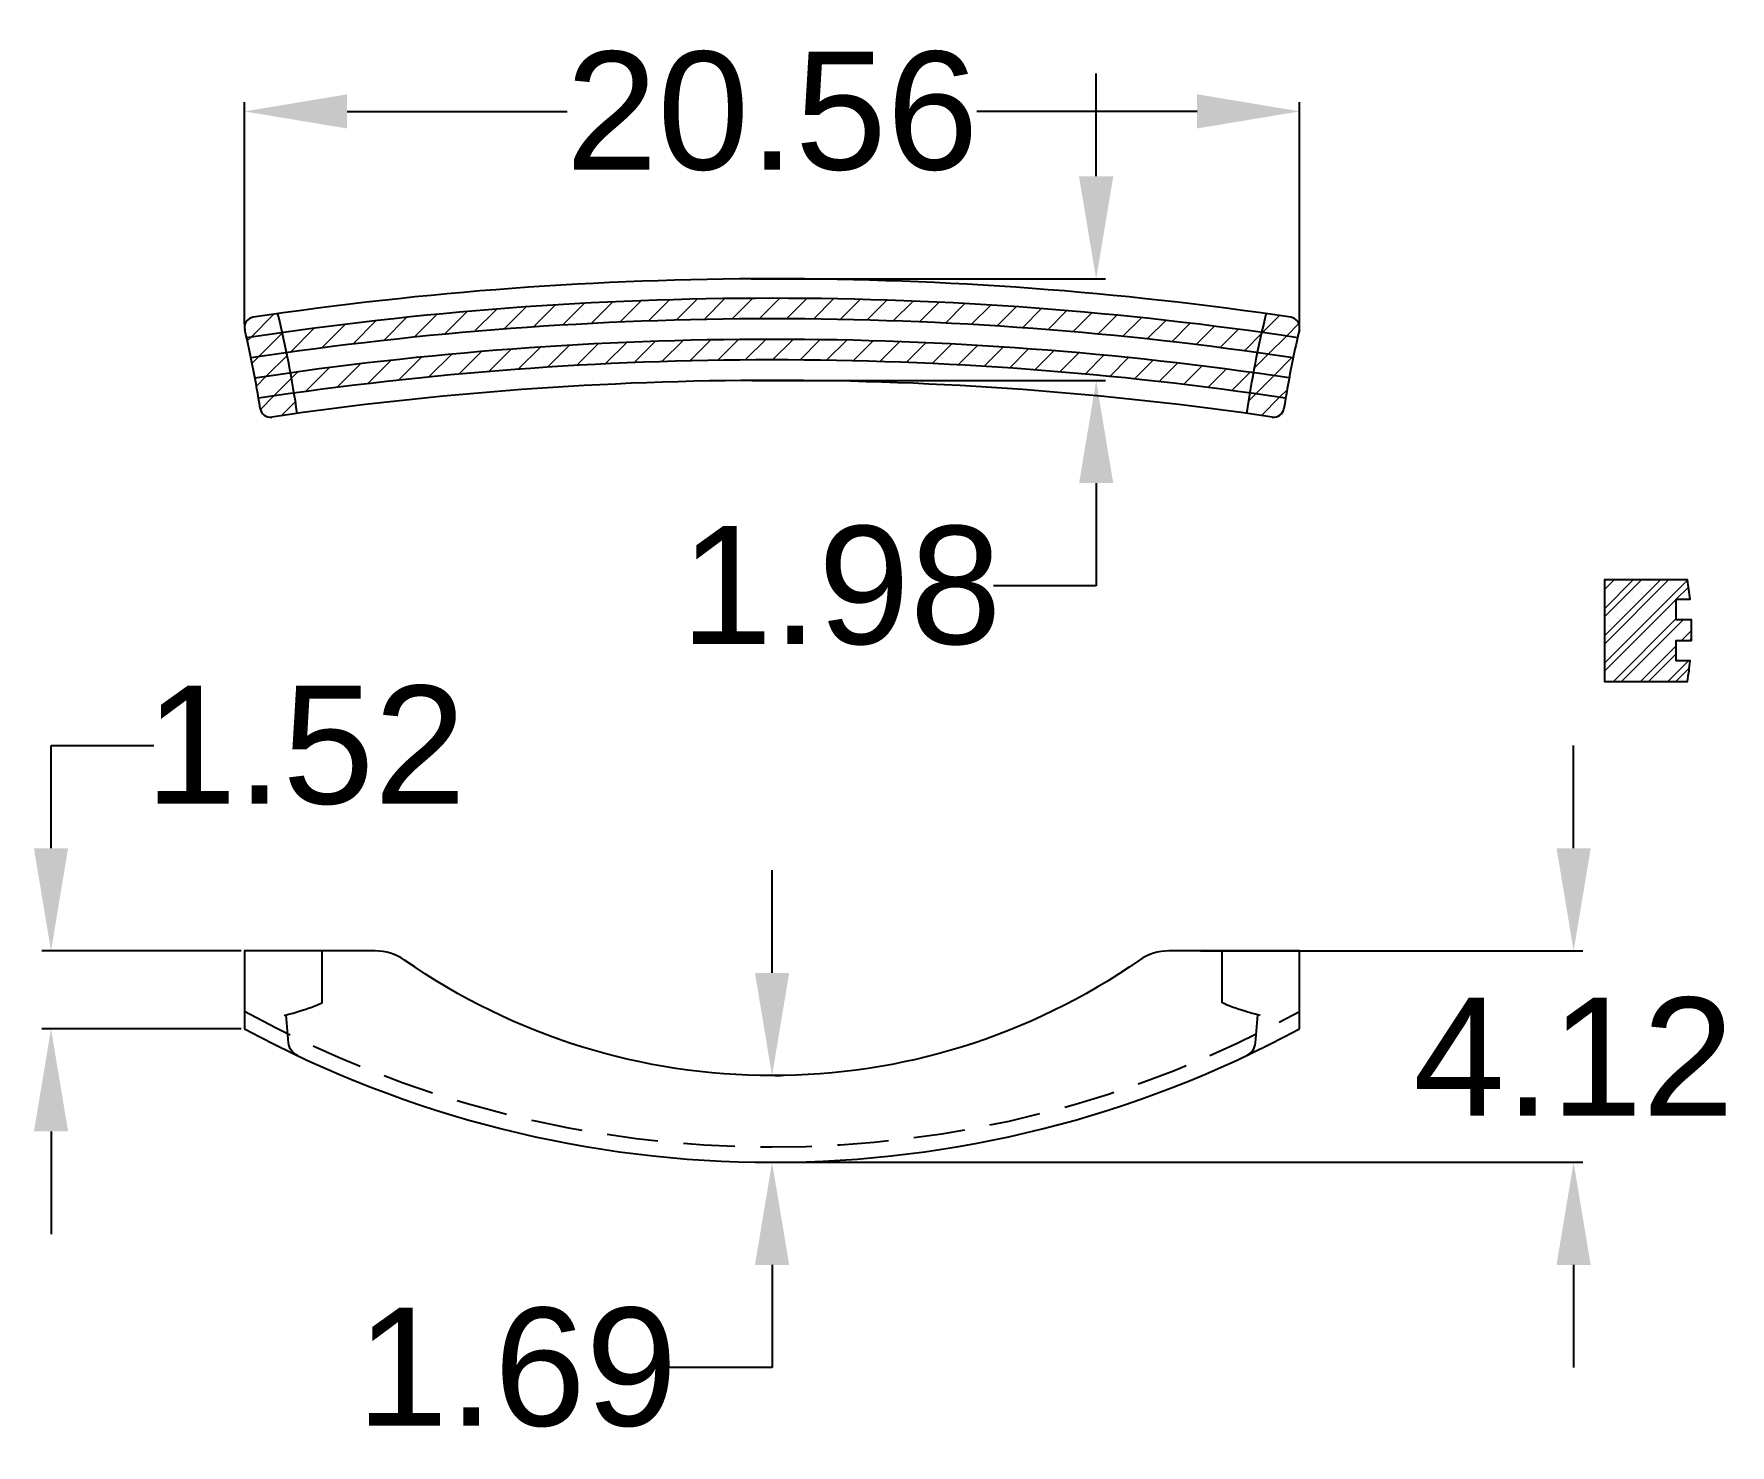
# Model space of a CAD drawing. Header units: millimetres. Extents: x 3058.7 to 3091.8, y 1084.3 to 1111.8.
import ezdxf

# ---------------------------------------------------------------- set-up
doc = ezdxf.new("R2010")
doc.units = ezdxf.units.MM
doc.linetypes.add('HIDDEN2', pattern=[0.1875, 0.125, -0.0625])
doc.layers.add('Hidden Line', color=1, linetype='HIDDEN2')
doc.styles.get("Standard").update_dxf_attribs({"font": 'arial.ttf'})
doc.dimstyles.new('Standard$0', dxfattribs={"dimtxt": 2.3, "dimasz": 2, "dimexe": 1, "dimexo": 1, "dimgap": 1, "dimtad": 0, "dimtih": 1, "dimtoh": 1, "dimdec": 1, "dimzin": 0, "dimdsep": 46, "dimtxsty": 'Standard', "dimcen": 0, "dimclrd": 4, "dimclre": 4, "dimclrt": 4, "dimadec": 1, "dimazin": 0, "dimtfac": 1, "dimtdec": 1, "dimtofl": 0, "dimtmove": 0, "dimatfit": 0, "dimfxl": 1, "dimtolj": 1, "dimtzin": 0, "dimarcsym": 0})
pattern_1 = [(45, (-1164.358796005876, 2461.354890879564), (-0.2651650429449554, 0.2651650429449554), [])]

# ---------------------------------------------------------------- blocks, each defined once
blk = doc.blocks.new('*D7')
at = {"color": 0, "lineweight": -2, "transparency": 16777216}
for p, q in [((3059.050951606832, 1095.918531668257), (3059.050951606832, 1097.918531668257)), ((3059.050951606832, 1097.918531668257), (3061.050951606832, 1097.918531668257)), ((3062.758095441753, 1093.918531668257), (3058.870951606832, 1093.918531668257)), ((3062.758095441753, 1092.402102524919), (3058.870951606832, 1092.402102524919)), ((3059.050951606832, 1090.402102524919), (3059.050951606832, 1088.402102524919))]:
    blk.add_line(p, q, dxfattribs=at)
at = {"color": 0, "transparency": 16777216}
for points in [[(3058.717618273499, 1095.918531668257), (3059.384284940166, 1095.918531668257), (3059.050951606832, 1093.918531668257)], [(3058.717618273499, 1090.402102524919), (3059.384284940166, 1090.402102524919), (3059.050951606832, 1092.402102524919)]]:
    blk.add_solid(points, dxfattribs=at)
at = {"layer": 'Defpoints', "color": 0, "transparency": 16777216}
for p in [(3059.050951606832, 1093.918531668257), (3062.820595441753, 1093.918531668257), (3062.820595441753, 1092.402102524919)]:
    blk.add_point(p, dxfattribs=at)
at = {"color": 0, "lineweight": 9, "transparency": 16777216, "insert": (3064.008107132071, 1097.918531668256), "char_height": 2.3, "attachment_point": 5}
blk.add_mtext('\\A1;1.52', dxfattribs=at)
blk = doc.blocks.new('*D8')
at = {"color": 0, "lineweight": -2, "transparency": 16777216}
for p, q in [((3073.10026786856, 1093.48770728789), (3073.10026786856, 1095.48770728789)), ((3073.162767868524, 1091.48770728789), (3073.28026786856, 1091.48770728789)), ((3073.162767868534, 1089.799053112346), (3073.28026786856, 1089.799053112346)), ((3073.10026786856, 1087.799053112346), (3073.10026786856, 1085.799053112346)), ((3073.10026786856, 1085.799053112346), (3071.10026786856, 1085.799053112346))]:
    blk.add_line(p, q, dxfattribs=at)
at = {"color": 0, "transparency": 16777216}
for points in [[(3072.766934535226, 1093.48770728789), (3073.433601201893, 1093.48770728789), (3073.10026786856, 1091.48770728789)], [(3072.766934535226, 1087.799053112346), (3073.433601201893, 1087.799053112346), (3073.10026786856, 1089.799053112346)]]:
    blk.add_solid(points, dxfattribs=at)
at = {"layer": 'Defpoints', "color": 0, "transparency": 16777216}
for p in [(3073.100267868524, 1091.48770728789), (3073.100267868534, 1089.799053112346), (3073.10026786856, 1089.799053112346)]:
    blk.add_point(p, dxfattribs=at)
at = {"color": 0, "lineweight": 9, "transparency": 16777216, "insert": (3068.12899228875, 1085.799053112345), "char_height": 2.3, "attachment_point": 5}
blk.add_mtext('\\A1;1.69', dxfattribs=at)
blk = doc.blocks.new('*D9')
at = {"color": 0, "lineweight": -2, "transparency": 16777216}
for p, q in [((3079.415198533684, 1109.00986498861), (3079.415198533684, 1111.00986498861)), ((3072.69151247641, 1107.00986498861), (3079.595198533684, 1107.00986498861)), ((3072.705055506618, 1105.030727886593), (3079.595198533684, 1105.030727886593)), ((3079.415198533684, 1103.030727886593), (3079.415198533684, 1101.030727886592)), ((3079.415198533684, 1101.030727886592), (3077.415198533684, 1101.030727886592))]:
    blk.add_line(p, q, dxfattribs=at)
at = {"color": 0, "transparency": 16777216}
for points in [[(3079.081865200351, 1109.00986498861), (3079.748531867018, 1109.00986498861), (3079.415198533684, 1107.00986498861)], [(3079.081865200351, 1103.030727886593), (3079.748531867018, 1103.030727886593), (3079.415198533684, 1105.030727886593)]]:
    blk.add_solid(points, dxfattribs=at)
at = {"layer": 'Defpoints', "color": 0, "transparency": 16777216}
for p in [(3072.62901247641, 1107.00986498861), (3072.642555506618, 1105.030727886593), (3079.415198533684, 1105.030727886593)]:
    blk.add_point(p, dxfattribs=at)
at = {"color": 0, "lineweight": 9, "transparency": 16777216, "insert": (3074.443922953875, 1101.030727886591), "char_height": 2.3, "attachment_point": 5}
blk.add_mtext('\\A1;1.98', dxfattribs=at)
blk = doc.blocks.new('*D10')
at = {"color": 0, "lineweight": -2, "transparency": 16777216}
for p, q in [((3062.820595441752, 1106.127934233977), (3062.820595441752, 1110.453791702332)), ((3083.379940295879, 1106.127934233977), (3083.379940295879, 1110.453791702332)), ((3064.820595441752, 1110.273791702332), (3069.110779464996, 1110.273791702332)), ((3081.379940295879, 1110.273791702332), (3077.089756272635, 1110.273791702332))]:
    blk.add_line(p, q, dxfattribs=at)
at = {"color": 0, "transparency": 16777216}
for points in [[(3064.820595441752, 1110.607125035666), (3064.820595441752, 1109.940458368999), (3062.820595441752, 1110.273791702332)], [(3081.379940295879, 1110.607125035666), (3081.379940295879, 1109.940458368999), (3083.379940295879, 1110.273791702332)]]:
    blk.add_solid(points, dxfattribs=at)
at = {"layer": 'Defpoints', "color": 0, "transparency": 16777216}
for p in [(3083.379940295879, 1110.273791702332), (3062.820595441752, 1106.065434233977), (3083.379940295879, 1106.065434233977)]:
    blk.add_point(p, dxfattribs=at)
at = {"color": 0, "lineweight": 9, "transparency": 16777216, "insert": (3073.100267868816, 1110.273791702332), "char_height": 2.3, "attachment_point": 5}
blk.add_mtext('\\A1;20.56', dxfattribs=at)
blk = doc.blocks.new('*D11')
at = {"color": 0, "lineweight": -2, "transparency": 16777216}
for p, q in [((3088.718405985806, 1095.918531668257), (3088.718405985806, 1097.918531668257)), ((3081.448725840617, 1093.918531668257), (3088.898405985806, 1093.918531668257)), ((3073.162767868466, 1089.799053112346), (3088.898405985806, 1089.799053112346)), ((3088.718405985806, 1087.799053112346), (3088.718405985806, 1085.799053112346))]:
    blk.add_line(p, q, dxfattribs=at)
at = {"color": 0, "transparency": 16777216}
for points in [[(3088.385072652473, 1095.918531668257), (3089.05173931914, 1095.918531668257), (3088.718405985806, 1093.918531668257)], [(3088.385072652473, 1087.799053112346), (3089.05173931914, 1087.799053112346), (3088.718405985806, 1089.799053112346)]]:
    blk.add_solid(points, dxfattribs=at)
at = {"layer": 'Defpoints', "color": 0, "transparency": 16777216}
for p in [(3081.386225840617, 1093.918531668257), (3088.718405985806, 1093.918531668257), (3073.100267868466, 1089.799053112346)]:
    blk.add_point(p, dxfattribs=at)
at = {"color": 0, "lineweight": 9, "transparency": 16777216, "insert": (3088.718405985806, 1091.8587923903), "char_height": 2.3, "attachment_point": 5}
blk.add_mtext('\\A1;4.12', dxfattribs=at)

msp = doc.modelspace()

# ---------------------------------------------------------------- hatches: boundary and pattern name
at = {"lineweight": 9}
h = msp.add_hatch(dxfattribs=at)
h.set_pattern_fill('ANSI31', color=1, scale=3, style=0)
h.set_pattern_definition(pattern_1)
edge = h.paths.add_edge_path()
edge.add_arc((3103.137982494956, 1101.420054559697), 20.99193009858062, 167.4942065632837, 168.588858603736)
edge.add_arc((3073.105502382573, 1038.072231616682), 68.16007665659197, 82.02592856836499, 97.98149312543394)
edge.add_arc((3043.076369711587, 1101.359368022222), 20.99193009858055, 11.57675722362925, 12.67162335772028)
edge.add_arc((3073.105502382568, 1038.063775813852), 68.56853721109732, 82.0036231878949, 98.00472589447679, ccw=False)
edge = h.paths.add_edge_path()
edge.add_arc((3103.137982494956, 1101.42005455969), 20.99193009858061, 169.6820274259393, 170.7743483789466)
edge.add_arc((3073.10550238257, 1038.070121335945), 67.36217727701975, 82.05403446657157, 97.95150640287643)
edge.add_arc((3043.076369711587, 1101.359368022227), 20.9919300985795, 9.391009280879123, 10.48343101081569)
edge.add_arc((3073.105502382568, 1038.071182044215), 67.76112142535115, 82.04312887167202, 97.96335681711759, ccw=False)
h = msp.add_hatch(dxfattribs=at)
h.set_pattern_fill('ANSI31', color=1, scale=3, style=0)
h.set_pattern_definition(pattern_1)
h.paths.add_polyline_path([(3062.825941003304, 1106.019503312004, -0.4390248393919454), (3062.991150708924, 1106.26325487928, -0.0017639805238864), (3063.470613542015, 1106.332892712903, -0.0044922514015996), (3063.556685058262, 1105.965647710274, 0.0025599639916693), (3062.861893403433, 1105.864418450922, 0.0019613493347173)])
h = msp.add_hatch(dxfattribs=at)
h.set_pattern_fill('ANSI31', color=1, scale=3, style=0)
h.set_pattern_definition(pattern_1)
h.paths.add_polyline_path([(3083.3386423342, 1105.864418450922, -0.0019613493347551), (3083.374594734329, 1106.019503312007, 0.439024839387666), (3083.209385028709, 1106.26325487928, 0.0017639805238864), (3082.729922195616, 1106.332892712903, 0.0044922514015971), (3082.64385067937, 1105.965647710274, -0.002559963991666)])
h = msp.add_hatch(dxfattribs=at)
h.set_pattern_fill('ANSI31', color=1, scale=3, style=0)
h.set_pattern_definition(pattern_1)
h.paths.add_polyline_path([(3062.861893403433, 1105.864418450922, -0.0025599639916661), (3063.556685058262, 1105.965647710274, -0.0047773648572594), (3063.640963303933, 1105.573465748353, 0.0025719496042161), (3062.94703829221, 1105.472634034134, 0.004939642900253)])
h = msp.add_hatch(dxfattribs=at)
h.set_pattern_fill('ANSI31', color=1, scale=3, style=0)
h.set_pattern_definition(pattern_1)
h.paths.add_polyline_path([(3082.64385067937, 1105.965647710274, 0.0047773648572572), (3082.5595724337, 1105.573465748353, -0.0025719496042126), (3083.253497445423, 1105.472634034134, -0.0049396429002497), (3083.3386423342, 1105.864418450922, 0.002559963991666)])
h = msp.add_hatch(dxfattribs=at)
h.set_pattern_fill('ANSI31', color=1, scale=3, style=0)
h.set_pattern_definition(pattern_1)
h.paths.add_polyline_path([(3062.94703829221, 1105.472634034134, -0.0025719496042195), (3063.640963303933, 1105.573465748353, -0.0047706283529377), (3063.717629341041, 1105.180301176986, 0.0025846560478885), (3063.024328438649, 1105.079767160641, 0.0049330845826765)])
h = msp.add_hatch(dxfattribs=at)
h.set_pattern_fill('ANSI31', color=1, scale=3, style=0)
h.set_pattern_definition(pattern_1)
h.paths.add_polyline_path([(3082.5595724337, 1105.573465748353, 0.0047706283529371), (3082.482906396588, 1105.180301176986, -0.0025846560478884), (3083.176207298982, 1105.079767160641, -0.0049330845826732), (3083.253497445423, 1105.472634034134, 0.0025719496042161)])
h = msp.add_hatch(dxfattribs=at)
h.set_pattern_fill('ANSI31', color=1, scale=3, style=0)
h.set_pattern_definition(pattern_1)
h.paths.add_polyline_path([(3063.024328438649, 1105.079767160641, -0.0025846560478884), (3063.717629341041, 1105.180301176986, -0.0047666620288596), (3063.786725002274, 1104.786073874378, 0.0025984602378515), (3063.093806839187, 1104.685723079676, 0.0049296960097422)])
h = msp.add_hatch(dxfattribs=at)
h.set_pattern_fill('ANSI31', color=1, scale=3, style=0)
h.set_pattern_definition(pattern_1)
h.paths.add_polyline_path([(3082.482906396588, 1105.180301176986, 0.0047666620288562), (3082.413810735357, 1104.786073874378, -0.0025984602378548), (3083.106728898443, 1104.685723079676, -0.0049296960097369), (3083.176207298982, 1105.079767160641, 0.0025846560478849)])
h = msp.add_hatch(dxfattribs=at)
h.set_pattern_fill('ANSI31', color=1, scale=3, style=0)
h.set_pattern_definition(pattern_1)
h.paths.add_polyline_path([(3063.093806839187, 1104.685723079676, -0.0025984602378548), (3063.786725002277, 1104.786073874378, -0.004781334129777001), (3063.848469882132, 1104.389381845373, 0.0018713919024061), (3063.352835341718, 1104.318271584067, -0.4117490317982016), (3063.126078158575, 1104.485326805762, 0.002500739918192)])
h = msp.add_hatch(dxfattribs=at)
h.set_pattern_fill('ANSI31', color=1, scale=3, style=0)
h.set_pattern_definition(pattern_1)
h.paths.add_polyline_path([(3083.106728898443, 1104.685723079676, 0.0025007399181899), (3083.074457579058, 1104.485326805764, -0.4117490317997329), (3082.847700395914, 1104.318271584067, 0.0018713919024063), (3082.352065855499, 1104.389381845373), (3082.352062558833, 1104.389359245174, -0.0047816061378249), (3082.413810735357, 1104.786073874378, -0.0025984602378548)])
h = msp.add_hatch(dxfattribs=at)
h.set_pattern_fill('ANSI31', color=1, scale=3, style=0)
h.set_pattern_definition(pattern_1)
h.paths.add_polyline_path([(3089.317341238139, 1099.167948533358), (3090.937341238141, 1099.167948533358, 0.0163718947293958), (3090.989063557445, 1099.567953429922), (3090.717341238142, 1099.567953429922), (3090.717341238142, 1099.967958255861), (3091.01442343959, 1099.967958255861, 0.0162366682622085), (3091.013746656323, 1100.367963024056), (3090.717341238142, 1100.367963024057), (3090.717341238142, 1100.767967735388), (3090.987024595528, 1100.767967735389, 0.0155221221095053), (3090.937341238141, 1101.147137041941), (3089.317341238139, 1101.147137041942)])
h = msp.add_hatch(dxfattribs=at)
h.set_pattern_fill('ANSI31', color=1, scale=3, style=0)
h.set_pattern_definition([(45, (-1162.101465088701, 2462.708464010871), (-0.2651650429449554, 0.2651650429449554), [])])
h.paths.add_polyline_path([(3089.317341238139, 1099.167948533357), (3090.937341238141, 1099.167948533358, 0.0163718947293958), (3090.989063557445, 1099.567953429922), (3090.717341238142, 1099.567953429922), (3090.717341238142, 1099.967958255861), (3091.01442343959, 1099.967958255861, 0.0162366682622085), (3091.013746656323, 1100.367963024055), (3090.717341238142, 1100.367963024057), (3090.717341238142, 1100.767967735389), (3090.987024595528, 1100.767967735389, 0.0155221221095059), (3090.937341238141, 1101.14713704194), (3089.317341238139, 1101.14713704194)])

# ---------------------------------------------------------------- linework, layer by layer
for points in [[(3083.3386423342, 1105.864418450922, 0.0750775057562759), (3062.86224133735, 1105.862890103283)], [(3083.253497445423, 1105.472634034134, 0.0748974086893046), (3062.947354813723, 1105.471104662181)], [(3063.848473178798, 1104.389359245174, 0.023592462511724), (3063.470618530091, 1106.33287225894)], [(3082.352062558833, 1104.389359245174, -0.023592462511724), (3082.72991720754, 1106.33287225894)], [(3083.176207298983, 1105.079767160641, 0.0747634923345086), (3063.024613967183, 1105.078235893603)], [(3083.106728898443, 1104.685723079676, 0.0746869440970543), (3063.094061734982, 1104.68418879666)], [(3083.379940295179, 1092.402102524919), (3083.379940295179, 1093.918531668256), (3080.832073446292, 1093.918531668256, 0.1534928670681875), (3080.259848137212, 1093.738628123263, -0.3143928485889579), (3065.940687599832, 1093.738628123263, 0.1534928670680764), (3065.368462290638, 1093.918531668256), (3062.820595441752, 1093.918531668256), (3062.820595441752, 1092.402102524919, 0.2532229923892562), (3083.379940295879, 1092.402102525299)], [(3063.851533044484, 1091.87961023533, -0.2663501292904896), (3063.681081087128, 1092.124594077118), (3063.633134020864, 1092.672631552251)], [(3082.349002692448, 1091.87961023533, 0.2663501292904896), (3082.519454649804, 1092.124594077118), (3082.567401716065, 1092.672631552251)]]:
    msp.add_lwpolyline(points, format="xyb")
for points in [[(3090.717341238142, 1100.767967735389), (3090.987024595528, 1100.767967735389, 0.0155221221095059), (3090.937341238141, 1101.14713704194), (3089.317341238139, 1101.14713704194), (3089.317341238139, 1099.167948533358), (3090.937341238141, 1099.167948533358, 0.0163718947293958), (3090.989063557445, 1099.567953429922), (3090.717341238142, 1099.567953429922), (3090.717341238142, 1099.967958255861), (3091.01442343959, 1099.967958255861, 0.0162366682622085), (3091.013746656323, 1100.367963024055), (3090.717341238142, 1100.367963024057)], [(3090.717341238142, 1100.767967735389), (3090.987024595528, 1100.767967735389, 0.0155221221095059), (3090.937341238141, 1101.147137041941), (3089.317341238139, 1101.147137041941), (3089.317341238139, 1099.167948533358), (3090.937341238141, 1099.167948533358, 0.0163718947293958), (3090.989063557445, 1099.567953429922), (3090.717341238142, 1099.567953429922), (3090.717341238142, 1099.967958255861), (3091.01442343959, 1099.967958255861, 0.0162366682622085), (3091.013746656323, 1100.367963024056), (3090.717341238142, 1100.367963024057)]]:
    msp.add_lwpolyline(points, format="xyb", close=True)
for points in [[(3064.333134020864, 1092.908103239743), (3064.333134020864, 1093.918531668256)], [(3081.867401716065, 1092.908103239743), (3081.867401716065, 1093.918531668256)]]:
    msp.add_lwpolyline(points)
for centre, radius, start, end in [((3073.100267868815, 1038.34645320126), 68.66502894431652, 81.53393206119819, 98.46606793880183), ((3063.020595441752, 1106.065434233977), 0.2, 98.46606793890875, 193.2767380446534), ((3083.179940295878, 1106.065434233977), 0.2, 346.7232619553466, 81.53393206114472), ((3043.076369711564, 1101.359368022241), 20.29193009860022, 8.861666247311646, 13.27673804462205), ((3103.124166026069, 1101.359368022241), 20.29193009860022, 166.7232619553593, 171.1383337527012), ((3073.100267868815, 1038.142040181204), 66.890253726201, 81.62086502929779, 98.37913497070221), ((3063.323690789308, 1104.516136677159), 0.2, 188.8616662472988, 278.3791349707537), ((3082.876844948325, 1104.516136677159), 0.2, 261.6208650291928, 351.1383337527141)]:
    msp.add_arc(centre, radius, start, end)
for points in [[(3063.590716776121, 1092.662064585087), (3063.835315264259, 1092.7222517771), (3064.035964390006, 1092.784304464302), (3064.193972094261, 1092.847237158428), (3064.244090017625, 1092.867198564464), (3064.290534225852, 1092.887493965741), (3064.333134020864, 1092.908103239743)], [(3082.609818960809, 1092.662064585087), (3082.36522047267, 1092.7222517771), (3082.164571346922, 1092.784304464302), (3082.00656364267, 1092.847237158428), (3081.956445719301, 1092.867198564464), (3081.910001511078, 1092.887493965741), (3081.867401716065, 1092.908103239743)]]:
    msp.add_open_spline(points, degree=3, knots=[-2.268697067355934, -2.268697067355934, -2.268697067355934, -2.268697067355934, 0, 0, 0, 0.7196002644276946, 0.7196002644276946, 0.7196002644276946, 0.7196002644276946])
at = {"layer": 'Hidden Line', "ltscale": 8}
msp.add_lwpolyline([(3062.820595441752, 1092.743806193378, 0.256999499078456), (3083.379940295179, 1092.738044303231)], format="xyb", dxfattribs=at)

# ---------------------------------------------------------------- dimensions: what is measured, and where the dimension line sits
at = {"color": 3, "lineweight": 9}
dim = msp.add_linear_dim(base=(3083.379940295879, 1110.273791702332), p1=(3062.820595441752, 1106.065434233977), p2=(3083.379940295879, 1106.065434233977), dimstyle='Standard$0', override={"dimexe": 0.18, "dimexo": 0.0625, "dimgap": 0.09, "dimdec": 2, "dimcen": 0.09, "dimclrd": 0, "dimclre": 0, "dimclrt": 0, "dimtdec": 2, "dimatfit": 3, "dimfxl": 1.25}, dxfattribs=at)
dim.commit()
dim.dimension.update_dxf_attribs({"geometry": '*D10', "text_midpoint": (3073.100267868816, 1110.273791702332)})
dim = msp.add_linear_dim(base=(3079.415198533684, 1105.030727886593), p1=(3072.629012476408, 1107.009864988609), p2=(3072.642555506616, 1105.030727886592), angle=90, dimstyle='Standard$0', override={"dimexe": 0.18, "dimexo": 0.0625, "dimgap": 0.09, "dimdec": 2, "dimcen": 0.09, "dimclrd": 0, "dimclre": 0, "dimclrt": 0, "dimtdec": 2, "dimatfit": 3, "dimfxl": 1.25}, dxfattribs=at)
dim.commit()
dim.dimension.update_dxf_attribs({"geometry": '*D9', "text_midpoint": (3074.443922953875, 1101.030727886591), "dimtype": 160})
for base, p1, p2, picture, middle in [((3059.050951606832, 1093.918531668257), (3062.820595441752, 1092.402102524919), (3062.820595441752, 1093.918531668256), '*D7', (3064.008107132071, 1097.918531668256)), ((3088.718405985806, 1093.918531668257), (3073.100267868464, 1089.799053112346), (3081.386225840615, 1093.918531668256), '*D11', (3088.718405985806, 1091.8587923903)), ((3073.10026786856, 1089.799053112346), (3073.100267868523, 1091.487707287889), (3073.100267868532, 1089.799053112346), '*D8', (3068.12899228875, 1085.799053112345))]:
    dim = msp.add_linear_dim(base=base, p1=p1, p2=p2, angle=90, dimstyle='Standard$0', override={"dimexe": 0.18, "dimexo": 0.0625, "dimgap": 0.09, "dimdec": 2, "dimcen": 0.09, "dimclrd": 0, "dimclre": 0, "dimclrt": 0, "dimtdec": 2, "dimatfit": 3, "dimfxl": 1.25}, dxfattribs=at)
    dim.commit()
    dim.dimension.update_dxf_attribs({"geometry": picture, "text_midpoint": middle})

doc.saveas('drawing.dxf')
